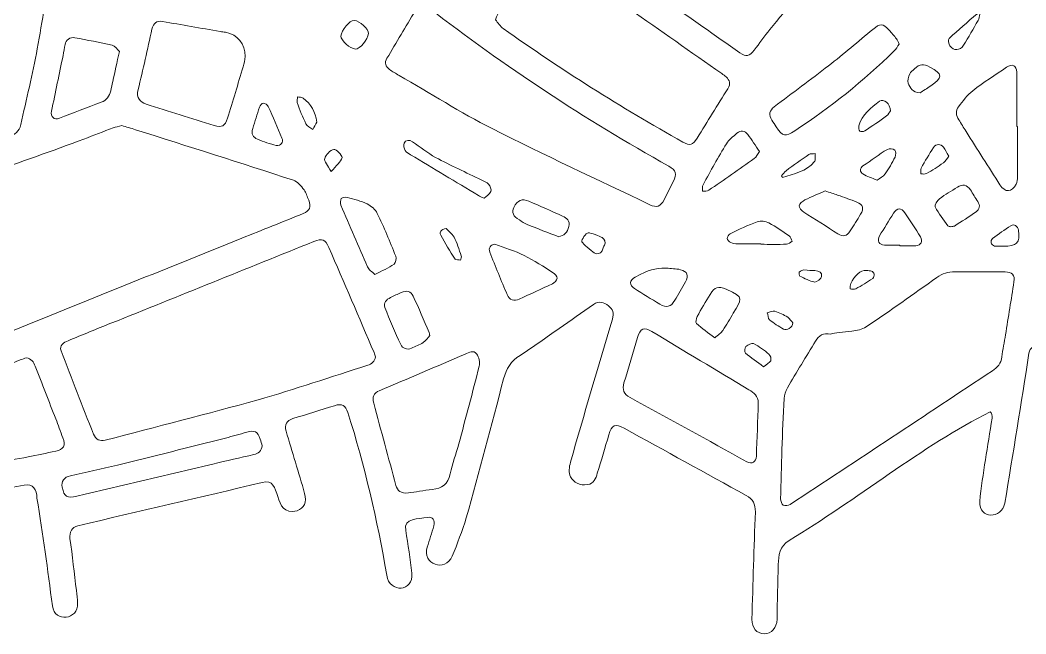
# Model space of a CAD drawing. Header units: centimetres. Extents: x 0 to 243, y -122 to 0.
# Drawn here: x 64.6 to 139, y -121.7 to -76.3 of the extents above; entities that cross this region are included whole.
import ezdxf

# ---------------------------------------------------------------- set-up
doc = ezdxf.new("R2010")
doc.units = ezdxf.units.CM
doc.header["$MEASUREMENT"] = 0
doc.layers.add('Layer 1', color=7, linetype='Continuous', lineweight=0)

msp = doc.modelspace()

# ---------------------------------------------------------------- linework, layer by layer
at = {"layer": 'Layer 1'}
for points, knots in [([(0.378, -96.468), (0.602, -95.967), (0.977, -95.773), (1.525, -95.771), (3.498, -95.764), (5.472, -95.733), (7.445, -95.685), (12.801, -95.565), (18.147, -95.083), (23.458, -94.399), (23.824, -94.341), (24.026, -93.982), (23.961, -93.605), (23.576, -91.363), (23.231, -89.114), (22.88, -86.867), (22.821, -86.511), (22.485, -86.225), (22.037, -86.413), (19.2, -87.609), (16.336, -88.74), (13.5, -89.938), (11.764, -90.749), (10.228, -91.974), (8.629, -93.026), (8.192, -93.321), (7.711, -93.411), (7.245, -93.147), (6.646, -92.807), (6.682, -91.927), (7.317, -91.476), (12.34, -88.019), (17.313, -84.496), (22.032, -80.622), (25.752, -77.585), (25.192, -78.751), (22.471, -75.271), (21.627, -74.258), (20.778, -73.249), (19.947, -72.225), (19.546, -71.731), (19.298, -71.677), (18.766, -72.002), (16.487, -73.394), (14.206, -74.785), (11.918, -76.163), (11.285, -76.544), (10.752, -76.492), (10.376, -76.074), (9.959, -75.611), (10.032, -74.97), (10.615, -74.569), (23.294, -67.438), (34.658, -57.928), (43.488, -46.323), (43.822, -45.891), (43.795, -45.604), (43.373, -45.263), (34.623, -38.231), (25.874, -31.197), (17.122, -24.167), (15.271, -22.679), (13.423, -21.187), (11.572, -19.699), (11.048, -19.278), (10.864, -18.844), (11.02, -18.358), (11.603, -16.836), (13.009, -18.366), (13.782, -18.894), (16.589, -21.134), (19.382, -23.394), (22.184, -25.641), (22.486, -25.893), (22.819, -25.917), (23.174, -25.82), (27.454, -24.661), (31.723, -23.461), (36.01, -22.327), (36.588, -22.174), (36.754, -21.889), (36.607, -21.303), (36.238, -19.827), (35.869, -18.352), (35.497, -16.877), (35.372, -16.379), (35.054, -16.204), (34.556, -16.341), (31.811, -17.093), (29.065, -17.847), (26.317, -18.59), (25.85, -18.717), (25.365, -18.863), (24.946, -18.436), (24.373, -17.851), (24.474, -16.994), (25.226, -16.696), (33.035, -14.381), (40.949, -12.385), (48.801, -10.208), (49.347, -10.062), (49.53, -9.757), (49.381, -9.213), (49.106, -8.209), (48.832, -7.204), (48.545, -6.203), (48.397, -5.689), (48.124, -5.528), (47.651, -5.661), (44.067, -6.67), (40.485, -7.684), (36.901, -8.693), (34.741, -9.302), (32.581, -9.911), (30.418, -10.506), (29.695, -10.833), (28.68, -9.931), (29.174, -9.208), (29.386, -8.923), (29.706, -8.637), (30.033, -8.538), (38.926, -6.057), (47.788, -3.412), (56.724, -1.105), (58.807, -0.869), (57.707, -4.335), (59.342, -3.943), (61.728, -3.296), (64.114, -2.648), (66.502, -2.007), (66.97, -1.882), (67.452, -1.716), (67.876, -2.135), (69.364, -3.939), (66.355, -4.245), (65.206, -4.613), (63.492, -5.084), (61.775, -5.541), (60.06, -6.009), (59.463, -6.172), (59.33, -6.445), (59.513, -7.068), (59.652, -7.541), (59.774, -8.02), (59.92, -8.49), (60.069, -8.968), (60.378, -9.125), (60.849, -8.994), (62.213, -8.613), (63.576, -8.228), (64.944, -7.859), (66.187, -7.448), (66.901, -9.386), (65.627, -9.85), (64.779, -10.154), (63.904, -10.382), (63.038, -10.633), (62.504, -10.788), (61.965, -10.92), (61.43, -11.071), (60.965, -11.203), (60.792, -11.516), (60.927, -11.98), (61.166, -12.805), (61.409, -13.628), (61.655, -14.45), (61.825, -15.019), (62.105, -15.173), (62.65, -15.024), (73.118, -12.161), (83.585, -9.297), (94.051, -6.426), (94.848, -6.208), (94.948, -6.049), (94.746, -5.252), (94.451, -4.086), (94.138, -2.925), (93.846, -1.758), (93.684, -1.112), (93.917, -0.509), (94.37, -0.332), (94.946, -0.107), (95.561, -0.506), (95.761, -1.238), (95.969, -1.874), (95.965, -2.825), (96.779, -2.988), (111.833, -6.729), (116.966, -12.902), (126.983, -23.619), (127.609, -24.204), (128.17, -25.179), (129.095, -25.256), (131.534, -25.245), (133.972, -25.183), (136.411, -25.137), (137.27, -25.12), (138.131, -25.127), (138.988, -25.073), (139.305, -25.054), (139.654, -24.954), (139.915, -24.778), (140.273, -24.536), (140.57, -24.194), (140.876, -23.879), (141.145, -23.602), (141.138, -23.295), (140.892, -23), (139.487, -21.311), (138.077, -19.626), (136.677, -17.933), (135.997, -16.857), (133.127, -14.679), (135.327, -13.838), (136.697, -13.481), (137.373, -16.486), (138.452, -15.458), (143.292, -11.725), (148.112, -7.965), (152.965, -4.248), (153.509, -3.836), (154.048, -3.808), (154.43, -4.129), (155.082, -4.678), (154.914, -5.467), (154.349, -5.913), (152.659, -7.25), (150.943, -8.553), (149.236, -9.866), (148.85, -10.163), (148.78, -10.492), (149.088, -10.884), (150.307, -12.412), (151.515, -13.951), (152.765, -15.454), (153.144, -15.884), (153.329, -15.897), (153.763, -15.55), (157.474, -12.586), (161.156, -9.583), (164.867, -6.618), (165.282, -6.287), (165.737, -5.991), (166.329, -6.066), (166.642, -6.106), (166.824, -6.213), (166.855, -6.551), (166.917, -7.216), (166.758, -7.715), (166.182, -8.165), (163.777, -10.041), (161.418, -11.978), (159.04, -13.89), (158.203, -14.563), (157.362, -15.23), (156.518, -15.895), (156.019, -16.288), (155.984, -16.548), (156.376, -17.063), (159.505, -21.155), (162.587, -25.285), (165.74, -29.357), (166.057, -29.78), (166.332, -29.84), (166.736, -29.539), (175.517, -22.957), (184.308, -16.389), (193.098, -9.819), (197.153, -6.836), (201.127, -3.731), (205.228, -0.817), (205.813, -0.473), (206.381, -0.635), (206.687, -1.165), (206.944, -1.612), (206.782, -2.297), (206.323, -2.642), (204.128, -4.287), (201.93, -5.93), (199.733, -7.572), (197.581, -9.181), (195.427, -10.787), (193.276, -12.398), (192.758, -12.787), (192.709, -13.08), (193.045, -13.629), (196.448, -19.195), (199.852, -24.76), (203.253, -30.327), (203.541, -30.797), (203.905, -31.044), (204.488, -31.032), (207.883, -30.939), (211.276, -31.107), (214.665, -31.287), (215.116, -31.311), (215.582, -31.396), (215.812, -31.872), (216.117, -32.505), (215.646, -33.221), (214.913, -33.228), (214.407, -33.232), (213.901, -33.178), (213.394, -33.164), (206.798, -32.926), (200.188, -32.746), (193.604, -33.351), (192.983, -33.397), (192.769, -33.638), (192.601, -34.539), (192.141, -37.008), (191.693, -39.48), (191.242, -41.951), (191.165, -42.369), (191.409, -42.722), (191.814, -42.801), (194.72, -43.372), (197.625, -43.945), (200.53, -44.514), (201.34, -44.66), (202.472, -44.668), (202.571, -45.655), (202.73, -46.95), (200.857, -46.629), (201.672, -47.574), (204.959, -51.12), (208.301, -54.613), (211.608, -58.14), (212.31, -58.885), (213.006, -59.636), (213.694, -60.395), (214.123, -60.869), (214.697, -60.991), (215.273, -61.113), (217.608, -61.609), (219.945, -62.094), (222.28, -62.59), (223.023, -62.749), (223.444, -63.404), (223.213, -64.005), (223.047, -64.437), (222.499, -64.667), (221.885, -64.552), (221.432, -64.467), (220.981, -64.374), (220.532, -64.275), (219.554, -63.978), (219.336, -65.606), (220.175, -65.761), (226.345, -66.89), (232.53, -67.952), (238.709, -69.034), (240.774, -69.555), (243.438, -69.214), (243.191, -70.913), (243.07, -71.48), (242.49, -71.874), (241.881, -71.768), (236.435, -70.768), (230.97, -69.882), (225.526, -68.875), (223.254, -68.466), (220.967, -68.135), (218.703, -67.68), (218.292, -67.597), (218.014, -67.887), (218.144, -68.285), (218.509, -69.395), (218.877, -70.504), (219.253, -71.61), (219.416, -72.091), (219.797, -72.27), (220.267, -72.301), (222.996, -72.482), (225.726, -72.642), (228.449, -72.904), (228.972, -72.95), (229.505, -73.54), (229.488, -74.051), (229.469, -74.62), (229.063, -74.999), (228.414, -74.961), (225.615, -74.776), (222.812, -74.575), (220.016, -74.361), (219.51, -74.294), (219.177, -74.552), (218.918, -74.933), (217.568, -76.919), (216.223, -78.908), (214.889, -80.905), (214.598, -81.303), (214.89, -81.614), (215.278, -81.665), (216.735, -81.77), (218.193, -81.839), (219.65, -81.937), (221.176, -82.04), (222.701, -82.161), (224.226, -82.28), (224.766, -82.322), (225.107, -82.743), (225.089, -83.321), (224.983, -84.756), (223.4, -84.261), (222.427, -84.245), (219.41, -83.97), (216.379, -83.835), (213.36, -83.59), (213.039, -83.573), (212.664, -83.709), (212.389, -83.892), (208.883, -86.221), (205.392, -88.573), (201.891, -90.912), (201.424, -91.223), (201.236, -91.638), (201.215, -92.197), (201.045, -96.676), (200.756, -101.15), (200.469, -105.624), (200.359, -106.35), (200.4, -107.117), (201.071, -107.554), (203.634, -109.476), (206.525, -111.014), (208.886, -113.179), (209.301, -113.651), (209.105, -114.212), (208.523, -114.453), (208.032, -114.656), (207.607, -114.599), (207.15, -114.264), (202.309, -110.718), (197.287, -107.458), (192.073, -104.506), (190.739, -103.751), (189.387, -103.027), (188.042, -102.29), (187.561, -102.027), (187.276, -102.106), (187.003, -102.597), (185.83, -104.708), (184.662, -106.821), (183.493, -108.935), (182.824, -110.146), (182.157, -111.358), (181.492, -112.571), (181.178, -113.144), (181.239, -113.373), (181.791, -113.716), (184.081, -115.175), (186.462, -116.501), (188.652, -118.111), (189.124, -118.463), (189.256, -119.073), (189, -119.502), (188.755, -119.912), (188.233, -120.061), (187.692, -119.839), (176.071, -112.123), (163.376, -106.048), (149.852, -102.575), (146.571, -101.799), (143.301, -100.944), (139.984, -100.343), (139.599, -100.279), (139.251, -100.533), (139.188, -100.928), (138.612, -104.626), (138.017, -108.322), (137.402, -112.014), (137.172, -113.189), (135.48, -113.216), (135.548, -111.878), (135.771, -109.818), (136.151, -107.778), (136.463, -105.731), (136.486, -105.576), (136.421, -105.315), (136.315, -105.258), (131.324, -107.768), (126.382, -111.801), (121.458, -114.758), (120.758, -115.215), (120.674, -115.842), (120.653, -116.545), (120.614, -117.89), (120.59, -119.235), (120.563, -120.58), (120.55, -121.219), (120.157, -121.66), (119.604, -121.648), (119.058, -121.635), (118.688, -121.228), (118.705, -120.578), (118.778, -117.933), (118.862, -115.288), (118.958, -112.644), (118.978, -112.08), (118.778, -111.701), (118.287, -111.432), (115.277, -109.786), (112.273, -108.129), (109.27, -106.472), (108.597, -106.101), (108.343, -106.209), (108.121, -106.967), (107.844, -107.912), (107.57, -108.859), (107.272, -109.797), (107.154, -110.168), (107.044, -110.555), (106.545, -110.634), (105.977, -110.724), (105.527, -110.484), (105.286, -110.048), (105.135, -109.775), (105.2, -109.32), (105.289, -108.98), (106.288, -105.445), (107.349, -101.925), (108.393, -98.403), (108.522, -97.974), (108.423, -97.681), (108.101, -97.429), (107.752, -97.155), (107.388, -97.044), (106.985, -97.328), (106.143, -97.921), (105.299, -98.511), (104.454, -99.099), (103.494, -99.767), (102.549, -100.46), (101.564, -101.087), (100.902, -101.507), (100.54, -102.056), (100.345, -102.825), (99.449, -106.255), (98.541, -109.687), (97.587, -113.1), (97.281, -114.052), (96.935, -114.995), (96.544, -115.913), (96.027, -117.17), (94.296, -116.491), (94.706, -115.255), (94.853, -114.724), (95.027, -114.2), (95.189, -113.673), (95.314, -113.266), (95.107, -112.998), (94.699, -113.053), (94.081, -113.206), (92.922, -113.063), (93.108, -114.017), (93.273, -115.066), (93.451, -116.115), (93.557, -117.171), (93.704, -118.562), (91.903, -118.69), (91.702, -117.32), (91.008, -113.255), (90.083, -109.247), (88.831, -105.319), (88.653, -104.76), (88.409, -104.631), (87.851, -104.803), (86.824, -105.119), (85.797, -105.438), (84.77, -105.755), (84.3, -105.9), (84.127, -106.219), (84.267, -106.689), (84.724, -108.221), (85.192, -109.751), (85.635, -111.287), (85.816, -111.915), (85.588, -112.383), (85.073, -112.564), (83.121, -113.05), (84.072, -109.983), (82.493, -110.487), (77.949, -111.546), (73.405, -112.609), (68.862, -113.673), (68.426, -113.775), (68.225, -114.153), (68.286, -114.609), (68.458, -115.892), (68.609, -117.178), (68.764, -118.463), (68.801, -118.775), (68.842, -119.088), (68.845, -119.401), (68.921, -120.619), (67.144, -120.862), (66.982, -119.589), (66.651, -116.932), (66.264, -114.283), (65.844, -111.638), (65.826, -111.001), (65.557, -110.526), (64.895, -110.667), (56.168, -112.405), (47.314, -113.466), (38.435, -114.011), (33.272, -114.186), (28.098, -114.42), (22.934, -114.268), (22.565, -114.251), (22.221, -114.141), (22.085, -113.749), (21.933, -113.31), (22.083, -112.893), (22.527, -112.678), (22.846, -112.523), (23.223, -112.42), (23.576, -112.416), (26.184, -112.387), (28.792, -112.418), (31.399, -112.353), (35.193, -111.093), (38.898, -109.327), (42.658, -107.904), (43.253, -107.665), (43.419, -107.397), (43.285, -106.775), (42.649, -103.842), (42.003, -100.91), (41.365, -97.977), (41.098, -96.752), (40.84, -95.525), (40.581, -94.297), (40.484, -93.837), (40.212, -93.629), (39.752, -93.717), (34.86, -94.722), (29.928, -95.504), (24.983, -96.19), (19.283, -96.903), (13.558, -97.431), (7.818, -97.668), (5.719, -97.739), (3.62, -97.779), (1.521, -97.85), (0.972, -97.869), (0.603, -97.653), (0.378, -97.156), (0.378, -96.927), (0.378, -96.698), (0.378, -96.468)], [0, 0, 0, 0, 1, 1, 1, 2, 2, 2, 3, 3, 3, 4, 4, 4, 5, 5, 5, 6, 6, 6, 7, 7, 7, 8, 8, 8, 9, 9, 9, 10, 10, 10, 11, 11, 11, 12, 12, 12, 13, 13, 13, 14, 14, 14, 15, 15, 15, 16, 16, 16, 17, 17, 17, 18, 18, 18, 19, 19, 19, 20, 20, 20, 21, 21, 21, 22, 22, 22, 23, 23, 23, 24, 24, 24, 25, 25, 25, 26, 26, 26, 27, 27, 27, 28, 28, 28, 29, 29, 29, 30, 30, 30, 31, 31, 31, 32, 32, 32, 33, 33, 33, 34, 34, 34, 35, 35, 35, 36, 36, 36, 37, 37, 37, 38, 38, 38, 39, 39, 39, 40, 40, 40, 41, 41, 41, 42, 42, 42, 43, 43, 43, 44, 44, 44, 45, 45, 45, 46, 46, 46, 47, 47, 47, 48, 48, 48, 49, 49, 49, 50, 50, 50, 51, 51, 51, 52, 52, 52, 53, 53, 53, 54, 54, 54, 55, 55, 55, 56, 56, 56, 57, 57, 57, 58, 58, 58, 59, 59, 59, 60, 60, 60, 61, 61, 61, 62, 62, 62, 63, 63, 63, 64, 64, 64, 65, 65, 65, 66, 66, 66, 67, 67, 67, 68, 68, 68, 69, 69, 69, 70, 70, 70, 71, 71, 71, 72, 72, 72, 73, 73, 73, 74, 74, 74, 75, 75, 75, 76, 76, 76, 77, 77, 77, 78, 78, 78, 79, 79, 79, 80, 80, 80, 81, 81, 81, 82, 82, 82, 83, 83, 83, 84, 84, 84, 85, 85, 85, 86, 86, 86, 87, 87, 87, 88, 88, 88, 89, 89, 89, 90, 90, 90, 91, 91, 91, 92, 92, 92, 93, 93, 93, 94, 94, 94, 95, 95, 95, 96, 96, 96, 97, 97, 97, 98, 98, 98, 99, 99, 99, 100, 100, 100, 101, 101, 101, 102, 102, 102, 103, 103, 103, 104, 104, 104, 105, 105, 105, 106, 106, 106, 107, 107, 107, 108, 108, 108, 109, 109, 109, 110, 110, 110, 111, 111, 111, 112, 112, 112, 113, 113, 113, 114, 114, 114, 115, 115, 115, 116, 116, 116, 117, 117, 117, 118, 118, 118, 119, 119, 119, 120, 120, 120, 121, 121, 121, 122, 122, 122, 123, 123, 123, 124, 124, 124, 125, 125, 125, 126, 126, 126, 127, 127, 127, 128, 128, 128, 129, 129, 129, 130, 130, 130, 131, 131, 131, 132, 132, 132, 133, 133, 133, 134, 134, 134, 135, 135, 135, 136, 136, 136, 137, 137, 137, 138, 138, 138, 139, 139, 139, 140, 140, 140, 141, 141, 141, 142, 142, 142, 143, 143, 143, 144, 144, 144, 145, 145, 145, 146, 146, 146, 147, 147, 147, 148, 148, 148, 149, 149, 149, 150, 150, 150, 151, 151, 151, 152, 152, 152, 153, 153, 153, 154, 154, 154, 155, 155, 155, 156, 156, 156, 157, 157, 157, 158, 158, 158, 159, 159, 159, 160, 160, 160, 161, 161, 161, 162, 162, 162, 163, 163, 163, 164, 164, 164, 165, 165, 165, 166, 166, 166, 167, 167, 167, 168, 168, 168, 169, 169, 169, 170, 170, 170, 171, 171, 171, 172, 172, 172, 173, 173, 173, 174, 174, 174, 175, 175, 175, 176, 176, 176, 177, 177, 177, 178, 178, 178, 179, 179, 179, 180, 180, 180, 181, 181, 181, 182, 182, 182, 183, 183, 183, 184, 184, 184, 185, 185, 185, 186, 186, 186, 187, 187, 187, 188, 188, 188, 189, 189, 189, 190, 190, 190, 191, 191, 191, 192, 192, 192, 193, 193, 193, 194, 194, 194, 195, 195, 195, 196, 196, 196, 197, 197, 197, 198, 198, 198, 199, 199, 199, 200, 200, 200, 201, 201, 201, 202, 202, 202, 203, 203, 203, 204, 204, 204, 205, 205, 205, 206, 206, 206, 207, 207, 207, 208, 208, 208, 209, 209, 209, 210, 210, 210, 211, 211, 211, 212, 212, 212, 213, 213, 213, 214, 214, 214, 215, 215, 215, 216, 216, 216, 217, 217, 217, 217]), ([(67.896, -65.699), (67.766, -65.511), (67.663, -65.289), (67.499, -65.135), (66.3, -64.011), (65.121, -62.864), (63.874, -61.797), (62.35, -60.492), (60.768, -59.254), (59.206, -57.994), (58.914, -57.758), (58.612, -57.769), (58.344, -58.055), (58.237, -58.169), (58.134, -58.287), (58.031, -58.405), (56.538, -60.117), (55.108, -61.894), (53.535, -63.527), (51.426, -65.716), (49.254, -67.847), (47.019, -69.902), (45.218, -71.557), (43.296, -73.08), (41.401, -74.627), (40.45, -75.404), (39.437, -76.102), (38.456, -76.84), (37.939, -77.229), (37.906, -77.48), (38.279, -78.012), (39.73, -80.083), (41.177, -82.157), (42.631, -84.225), (43.866, -85.981), (45.11, -87.732), (46.351, -89.484), (46.579, -89.806), (46.863, -90.018), (47.279, -89.903), (49.834, -89.198), (52.402, -88.536), (54.938, -87.768), (57.887, -86.875), (60.809, -85.888), (63.743, -84.943), (64.197, -84.797), (64.54, -84.543), (64.65, -84.041), (65.061, -82.172), (65.525, -80.314), (65.871, -78.433), (66.249, -76.381), (66.55, -74.311), (66.825, -72.241), (67.039, -70.632), (67.148, -69.009), (67.336, -67.396), (67.385, -66.981), (67.547, -66.578), (67.671, -66.174), (67.715, -66.03), (67.8, -65.898), (67.896, -65.699)], [0, 0, 0, 0, 1, 1, 1, 2, 2, 2, 3, 3, 3, 4, 4, 4, 5, 5, 5, 6, 6, 6, 7, 7, 7, 8, 8, 8, 9, 9, 9, 10, 10, 10, 11, 11, 11, 12, 12, 12, 13, 13, 13, 14, 14, 14, 15, 15, 15, 16, 16, 16, 17, 17, 17, 18, 18, 18, 19, 19, 19, 20, 20, 20, 21, 21, 21, 21]), ([(124.344, -71.672), (124.254, -71.49), (124.203, -71.343), (124.117, -71.221), (123.657, -70.575), (123.2, -69.926), (122.717, -69.298), (122.481, -68.991), (122.178, -68.784), (121.753, -68.765), (121.18, -68.739), (120.608, -68.661), (120.038, -68.586), (118.608, -68.397), (117.176, -68.215), (115.749, -67.998), (114.103, -67.748), (112.455, -67.502), (110.822, -67.185), (108.71, -66.776), (106.612, -66.298), (104.507, -65.852), (103.982, -65.74), (103.745, -65.874), (103.551, -66.395), (103.402, -66.792), (103.262, -67.194), (103.128, -67.597), (102.946, -68.144), (103.014, -68.347), (103.486, -68.68), (104.603, -69.469), (105.721, -70.254), (106.84, -71.039), (110.496, -73.603), (114.153, -76.167), (117.81, -78.73), (118.274, -79.054), (118.516, -79.011), (118.872, -78.546), (119.26, -78.039), (119.625, -77.513), (120.029, -77.021), (121.361, -75.397), (122.708, -73.785), (124.044, -72.164), (124.164, -72.019), (124.243, -71.841), (124.344, -71.672)], [0, 0, 0, 0, 1, 1, 1, 2, 2, 2, 3, 3, 3, 4, 4, 4, 5, 5, 5, 6, 6, 6, 7, 7, 7, 8, 8, 8, 9, 9, 9, 10, 10, 10, 11, 11, 11, 12, 12, 12, 13, 13, 13, 14, 14, 14, 15, 15, 15, 16, 16, 16, 16]), ([(99.745, -76.299), (99.929, -76.509), (100.089, -76.781), (100.323, -76.946), (104.608, -79.969), (109.019, -82.786), (113.597, -85.329), (114.117, -85.619), (114.342, -85.554), (114.663, -85.035), (115.415, -83.817), (116.155, -82.592), (116.926, -81.387), (117.155, -81.029), (117.046, -80.776), (116.812, -80.521), (116.719, -80.419), (116.589, -80.349), (116.474, -80.269), (111.938, -77.093), (107.401, -73.918), (102.865, -70.743), (102.322, -70.363), (102.089, -70.443), (101.834, -71.08), (101.34, -72.313), (100.843, -73.545), (100.348, -74.778), (100.159, -75.249), (99.973, -75.722), (99.745, -76.299)], [0, 0, 0, 0, 1, 1, 1, 2, 2, 2, 3, 3, 3, 4, 4, 4, 5, 5, 5, 6, 6, 6, 7, 7, 7, 8, 8, 8, 9, 9, 9, 10, 10, 10, 10]), ([(94.332, -75.146), (94.154, -75.312), (93.932, -75.446), (93.811, -75.645), (93.101, -76.802), (92.416, -77.976), (91.719, -79.142), (91.515, -79.482), (91.637, -79.751), (91.907, -79.96), (92.127, -80.132), (92.379, -80.264), (92.623, -80.404), (94.911, -81.724), (97.15, -83.145), (99.5, -84.338), (103.348, -86.289), (107.268, -88.091), (111.157, -89.957), (111.669, -90.203), (111.945, -90.112), (112.213, -89.591), (112.446, -89.138), (112.675, -88.683), (112.905, -88.228), (113.174, -87.697), (113.082, -87.402), (112.559, -87.111), (106.345, -83.65), (100.424, -79.73), (94.772, -75.387), (94.665, -75.305), (94.534, -75.255), (94.332, -75.146)], [0, 0, 0, 0, 1, 1, 1, 2, 2, 2, 3, 3, 3, 4, 4, 4, 5, 5, 5, 6, 6, 6, 7, 7, 7, 8, 8, 8, 9, 9, 9, 10, 10, 10, 11, 11, 11, 11]), ([(135.58, -75.832), (135.428, -75.852), (135.376, -75.843), (135.35, -75.865), (134.657, -76.461), (133.955, -77.048), (133.289, -77.674), (133.203, -77.755), (133.242, -78.098), (133.34, -78.229), (133.63, -78.618), (134.085, -78.589), (134.352, -78.171), (134.731, -77.579), (135.08, -76.966), (135.427, -76.353), (135.503, -76.219), (135.519, -76.049), (135.58, -75.832)], [0, 0, 0, 0, 1, 1, 1, 2, 2, 2, 3, 3, 3, 4, 4, 4, 5, 5, 5, 6, 6, 6, 6]), ([(81.248, -79.016), (81.214, -78.072), (80.674, -77.391), (79.796, -77.217), (79.659, -77.19), (79.517, -77.185), (79.38, -77.161), (77.961, -76.916), (76.544, -76.662), (75.125, -76.424), (74.699, -76.353), (74.449, -76.545), (74.348, -76.987), (74.007, -78.476), (73.699, -79.974), (73.321, -81.454), (73.159, -82.088), (73.475, -82.381), (73.912, -82.519), (75.587, -83.046), (77.262, -83.575), (78.937, -84.102), (79.503, -84.28), (79.76, -84.147), (79.934, -83.575), (80.322, -82.305), (80.711, -81.035), (81.09, -79.762), (81.163, -79.519), (81.197, -79.265), (81.248, -79.016)], [0, 0, 0, 0, 1, 1, 1, 2, 2, 2, 3, 3, 3, 4, 4, 4, 5, 5, 5, 6, 6, 6, 7, 7, 7, 8, 8, 8, 9, 9, 9, 10, 10, 10, 10]), ([(90.346, -77.319), (90.366, -76.972), (89.722, -76.375), (89.295, -76.345), (88.97, -76.323), (88.341, -77.073), (88.321, -77.506), (88.306, -77.829), (89, -78.443), (89.398, -78.46), (89.71, -78.473), (90.322, -77.737), (90.346, -77.319)], [0, 0, 0, 0, 1, 1, 1, 2, 2, 2, 3, 3, 3, 4, 4, 4, 4]), ([(129.597, -78.089), (129.513, -77.92), (129.473, -77.798), (129.399, -77.704), (129.224, -77.481), (129.037, -77.267), (128.845, -77.058), (128.372, -76.543), (128.184, -76.554), (127.65, -77.003), (126.568, -77.91), (125.486, -78.818), (124.374, -79.687), (123.051, -80.719), (121.695, -81.709), (120.356, -82.72), (119.994, -82.993), (119.935, -83.333), (120.177, -83.714), (120.283, -83.882), (120.399, -84.042), (120.51, -84.207), (121.004, -84.946), (121.156, -84.963), (121.887, -84.488), (124.52, -82.777), (126.955, -80.814), (129.205, -78.611), (129.358, -78.462), (129.466, -78.267), (129.597, -78.089)], [0, 0, 0, 0, 1, 1, 1, 2, 2, 2, 3, 3, 3, 4, 4, 4, 5, 5, 5, 6, 6, 6, 7, 7, 7, 8, 8, 8, 9, 9, 9, 10, 10, 10, 10]), ([(71.936, -78.645), (71.784, -78.505), (71.616, -78.224), (71.395, -78.17), (70.488, -77.95), (69.566, -77.796), (68.648, -77.626), (68.294, -77.561), (67.991, -77.777), (67.92, -78.13), (67.868, -78.394), (67.829, -78.661), (67.774, -78.925), (67.491, -80.3), (67.204, -81.673), (66.92, -83.048), (66.835, -83.46), (67.113, -83.719), (67.501, -83.573), (68.533, -83.184), (69.559, -82.779), (70.592, -82.391), (70.988, -82.242), (71.191, -81.939), (71.295, -81.55), (71.357, -81.317), (71.403, -81.08), (71.455, -80.845), (71.607, -80.154), (71.757, -79.463), (71.936, -78.645)], [0, 0, 0, 0, 1, 1, 1, 2, 2, 2, 3, 3, 3, 4, 4, 4, 5, 5, 5, 6, 6, 6, 7, 7, 7, 8, 8, 8, 9, 9, 9, 10, 10, 10, 10]), ([(131.138, -81.689), (131.346, -81.555), (131.641, -81.375), (131.926, -81.18), (132.839, -80.558), (132.825, -80.324), (131.851, -79.79), (131.363, -79.523), (131.145, -79.548), (130.721, -79.928), (130.595, -80.042), (130.427, -80.145), (130.369, -80.291), (130.282, -80.509), (130.175, -80.804), (130.253, -80.989), (130.389, -81.311), (130.578, -81.671), (131.138, -81.689)], [0, 0, 0, 0, 1, 1, 1, 2, 2, 2, 3, 3, 3, 4, 4, 4, 5, 5, 5, 6, 6, 6, 6]), ([(138.343, -84.169), (138.327, -84.169), (138.311, -84.168), (138.295, -84.168), (138.295, -82.837), (138.31, -81.505), (138.288, -80.174), (138.28, -79.661), (137.95, -79.513), (137.535, -79.797), (136.698, -80.37), (135.841, -80.917), (135.041, -81.539), (134.628, -81.86), (134.294, -82.299), (133.973, -82.723), (133.751, -83.015), (133.792, -83.361), (133.999, -83.678), (134.185, -83.963), (134.355, -84.257), (134.537, -84.544), (135.372, -85.861), (136.204, -87.18), (137.046, -88.492), (137.423, -89.08), (137.924, -89.057), (138.231, -88.437), (138.308, -88.281), (138.337, -88.085), (138.338, -87.907), (138.347, -86.661), (138.343, -85.415), (138.343, -84.169)], [0, 0, 0, 0, 1, 1, 1, 2, 2, 2, 3, 3, 3, 4, 4, 4, 5, 5, 5, 6, 6, 6, 7, 7, 7, 8, 8, 8, 9, 9, 9, 10, 10, 10, 11, 11, 11, 11]), ([(83.536, -85.594), (83.89, -85.631), (84.09, -85.353), (83.956, -85.032), (83.629, -84.252), (83.298, -83.473), (82.943, -82.706), (82.887, -82.586), (82.702, -82.469), (82.571, -82.463), (82.48, -82.458), (82.335, -82.63), (82.293, -82.751), (82.112, -83.271), (81.973, -83.805), (81.795, -84.325), (81.66, -84.72), (81.836, -84.984), (82.149, -85.119), (82.608, -85.318), (83.096, -85.447), (83.536, -85.594)], [0, 0, 0, 0, 1, 1, 1, 2, 2, 2, 3, 3, 3, 4, 4, 4, 5, 5, 5, 6, 6, 6, 7, 7, 7, 7]), ([(86.538, -83.858), (86.422, -83.078), (86.13, -82.521), (85.521, -82.09), (85.412, -82.013), (85.248, -82.015), (85.109, -81.981), (85.101, -82.127), (85.046, -82.291), (85.092, -82.417), (85.285, -82.947), (85.482, -83.479), (85.733, -83.982), (85.822, -84.159), (86.067, -84.256), (86.241, -84.389), (86.34, -84.212), (86.439, -84.035), (86.538, -83.858)], [0, 0, 0, 0, 1, 1, 1, 2, 2, 2, 3, 3, 3, 4, 4, 4, 5, 5, 5, 6, 6, 6, 6]), ([(128.942, -83.032), (128.951, -82.5), (128.433, -82.084), (128.138, -82.311), (127.503, -82.799), (126.84, -83.291), (126.617, -84.138), (126.586, -84.256), (126.604, -84.45), (126.68, -84.518), (126.748, -84.58), (126.954, -84.564), (127.05, -84.502), (127.593, -84.151), (128.129, -83.787), (128.651, -83.403), (128.797, -83.295), (128.885, -83.107), (128.942, -83.032)], [0, 0, 0, 0, 1, 1, 1, 2, 2, 2, 3, 3, 3, 4, 4, 4, 5, 5, 5, 6, 6, 6, 6]), ([(72.118, -84.117), (71.874, -84.178), (71.666, -84.209), (71.474, -84.281), (70.754, -84.55), (70.042, -84.842), (69.322, -85.109), (64.634, -86.848), (59.913, -88.481), (55.108, -89.856), (54.422, -90.052), (54.322, -90.314), (54.605, -90.99), (55.443, -92.993), (56.271, -95.001), (57.107, -97.005), (57.6, -98.189), (58.1, -99.371), (58.601, -100.552), (58.859, -101.164), (59.104, -101.267), (59.69, -101.028), (60.954, -100.515), (62.217, -99.999), (63.481, -99.489), (69.319, -97.135), (75.158, -94.782), (80.997, -92.43), (82.508, -91.821), (84.022, -91.22), (85.534, -90.613), (86, -90.426), (86.131, -90.098), (85.935, -89.633), (85.825, -89.372), (85.759, -89.075), (85.592, -88.862), (85.373, -88.583), (85.112, -88.25), (84.803, -88.149), (80.921, -86.882), (77.027, -85.651), (73.136, -84.414), (72.792, -84.305), (72.444, -84.212), (72.118, -84.117)], [0, 0, 0, 0, 1, 1, 1, 2, 2, 2, 3, 3, 3, 4, 4, 4, 5, 5, 5, 6, 6, 6, 7, 7, 7, 8, 8, 8, 9, 9, 9, 10, 10, 10, 11, 11, 11, 12, 12, 12, 13, 13, 13, 14, 14, 14, 15, 15, 15, 15]), ([(119.264, -86.019), (118.963, -85.583), (118.698, -85.166), (118.4, -84.775), (118.179, -84.484), (117.878, -84.44), (117.594, -84.681), (117.316, -84.916), (117.003, -85.147), (116.818, -85.451), (116.214, -86.442), (115.655, -87.462), (115.096, -88.481), (115.027, -88.608), (115.064, -88.796), (115.051, -88.956), (115.207, -88.936), (115.395, -88.968), (115.512, -88.889), (116.643, -88.124), (117.767, -87.347), (118.879, -86.554), (119.036, -86.442), (119.121, -86.224), (119.264, -86.019)], [0, 0, 0, 0, 1, 1, 1, 2, 2, 2, 3, 3, 3, 4, 4, 4, 5, 5, 5, 6, 6, 6, 7, 7, 7, 8, 8, 8, 8]), ([(98.901, -89.485), (99.075, -89.321), (99.313, -89.184), (99.402, -88.98), (99.461, -88.847), (99.351, -88.575), (99.233, -88.439), (99.105, -88.291), (98.884, -88.222), (98.697, -88.131), (97.571, -87.577), (96.428, -87.055), (95.321, -86.462), (94.719, -86.139), (94.178, -85.699), (93.611, -85.309), (93.368, -85.142), (93.113, -85.185), (92.989, -85.408), (92.916, -85.537), (92.992, -85.799), (93.078, -85.957), (93.152, -86.093), (93.328, -86.178), (93.472, -86.265), (95.143, -87.272), (96.818, -88.275), (98.492, -89.278), (98.598, -89.341), (98.712, -89.39), (98.901, -89.485)], [0, 0, 0, 0, 1, 1, 1, 2, 2, 2, 3, 3, 3, 4, 4, 4, 5, 5, 5, 6, 6, 6, 7, 7, 7, 8, 8, 8, 9, 9, 9, 10, 10, 10, 10]), ([(133.256, -86.364), (133.11, -86.118), (133.008, -85.904), (132.868, -85.718), (132.66, -85.439), (132.318, -85.44), (132.131, -85.73), (131.81, -86.226), (131.505, -86.734), (131.219, -87.252), (131.157, -87.365), (131.202, -87.54), (131.198, -87.686), (131.34, -87.678), (131.507, -87.718), (131.618, -87.655), (132.044, -87.413), (132.462, -87.154), (132.86, -86.867), (133.016, -86.755), (133.11, -86.555), (133.256, -86.364)], [0, 0, 0, 0, 1, 1, 1, 2, 2, 2, 3, 3, 3, 4, 4, 4, 5, 5, 5, 6, 6, 6, 7, 7, 7, 7]), ([(87.597, -87.515), (87.981, -87.049), (88.312, -86.795), (88.4, -86.474), (88.44, -86.326), (87.954, -85.832), (87.793, -85.87), (87.521, -85.935), (87.209, -86.263), (87.122, -86.547), (87.062, -86.742), (87.353, -87.048), (87.597, -87.515)], [0, 0, 0, 0, 1, 1, 1, 2, 2, 2, 3, 3, 3, 4, 4, 4, 4]), ([(120.891, -87.83), (120.919, -87.87), (120.947, -87.91), (120.974, -87.95), (121.817, -87.684), (122.702, -87.511), (123.336, -86.775), (123.354, -86.754), (123.371, -86.724), (123.371, -86.698), (123.377, -86.526), (123.377, -86.354), (123.379, -86.181), (123.225, -86.2), (123.038, -86.169), (122.921, -86.247), (122.348, -86.629), (121.789, -87.035), (121.235, -87.446), (121.101, -87.546), (121.005, -87.701), (120.891, -87.83)], [0, 0, 0, 0, 1, 1, 1, 2, 2, 2, 3, 3, 3, 4, 4, 4, 5, 5, 5, 6, 6, 6, 7, 7, 7, 7]), ([(127.974, -88.145), (128.161, -87.999), (128.41, -87.876), (128.556, -87.674), (128.836, -87.288), (129.077, -86.869), (129.289, -86.441), (129.36, -86.298), (129.364, -85.993), (129.277, -85.925), (129.148, -85.825), (128.86, -85.787), (128.726, -85.869), (128.107, -86.249), (127.514, -86.675), (126.918, -87.094), (126.657, -87.278), (126.667, -87.539), (126.907, -87.688), (127.21, -87.876), (127.566, -87.976), (127.974, -88.145)], [0, 0, 0, 0, 1, 1, 1, 2, 2, 2, 3, 3, 3, 4, 4, 4, 5, 5, 5, 6, 6, 6, 7, 7, 7, 7]), ([(133.421, -91.584), (133.511, -91.566), (133.606, -91.573), (133.672, -91.531), (134.216, -91.187), (134.772, -90.856), (135.289, -90.472), (135.517, -90.302), (135.618, -90.023), (135.4, -89.72), (135.202, -89.446), (135.054, -89.136), (134.859, -88.859), (134.587, -88.471), (134.294, -88.42), (133.893, -88.669), (133.452, -88.943), (132.993, -89.195), (132.584, -89.513), (132.411, -89.647), (132.199, -90.005), (132.261, -90.124), (132.516, -90.617), (132.864, -91.06), (133.19, -91.512), (133.229, -91.566), (133.344, -91.562), (133.421, -91.584)], [0, 0, 0, 0, 1, 1, 1, 2, 2, 2, 3, 3, 3, 4, 4, 4, 5, 5, 5, 6, 6, 6, 7, 7, 7, 8, 8, 8, 9, 9, 9, 9]), ([(124.121, -88.941), (123.631, -89.155), (123.114, -89.362), (122.616, -89.609), (122.445, -89.695), (122.225, -89.872), (122.208, -90.028), (122.192, -90.173), (122.384, -90.396), (122.539, -90.498), (123.371, -91.047), (124.219, -91.571), (125.065, -92.098), (125.47, -92.35), (125.709, -92.301), (125.98, -91.891), (126.245, -91.491), (126.486, -91.075), (126.737, -90.666), (127.001, -90.234), (126.927, -89.961), (126.458, -89.767), (125.994, -89.576), (125.518, -89.415), (125.045, -89.247), (124.757, -89.145), (124.464, -89.054), (124.121, -88.941)], [0, 0, 0, 0, 1, 1, 1, 2, 2, 2, 3, 3, 3, 4, 4, 4, 5, 5, 5, 6, 6, 6, 7, 7, 7, 8, 8, 8, 9, 9, 9, 9]), ([(90.827, -95.114), (91.357, -94.837), (91.831, -94.629), (92.253, -94.343), (92.374, -94.261), (92.433, -93.912), (92.368, -93.749), (91.942, -92.688), (91.501, -91.631), (91.004, -90.602), (90.863, -90.31), (90.557, -90.042), (90.263, -89.9), (89.803, -89.677), (89.292, -89.556), (88.795, -89.424), (88.654, -89.386), (88.412, -89.407), (88.348, -89.498), (88.266, -89.612), (88.264, -89.849), (88.323, -89.991), (88.96, -91.516), (89.606, -93.036), (90.279, -94.545), (90.375, -94.761), (90.622, -94.908), (90.827, -95.114)], [0, 0, 0, 0, 1, 1, 1, 2, 2, 2, 3, 3, 3, 4, 4, 4, 5, 5, 5, 6, 6, 6, 7, 7, 7, 8, 8, 8, 9, 9, 9, 9]), ([(104.42, -92.322), (104.788, -92.266), (105.069, -92.006), (105.178, -91.561), (105.277, -91.152), (105.004, -90.947), (104.71, -90.81), (103.888, -90.425), (103.053, -90.069), (102.223, -89.704), (101.708, -89.477), (101.365, -89.619), (101.107, -90.157), (100.93, -90.526), (101.053, -90.808), (101.513, -91.084), (101.705, -91.199), (101.889, -91.338), (102.095, -91.421), (102.866, -91.731), (103.645, -92.023), (104.42, -92.322)], [0, 0, 0, 0, 1, 1, 1, 2, 2, 2, 3, 3, 3, 4, 4, 4, 5, 5, 5, 6, 6, 6, 7, 7, 7, 7]), ([(129.648, -92.95), (129.648, -92.965), (129.648, -92.98), (129.648, -92.995), (130.041, -92.995), (130.435, -93.006), (130.827, -92.991), (131.188, -92.978), (131.364, -92.644), (131.173, -92.342), (130.796, -91.745), (130.416, -91.15), (130.022, -90.565), (129.744, -90.154), (129.445, -90.166), (129.173, -90.593), (128.822, -91.141), (128.484, -91.698), (128.145, -92.255), (127.934, -92.6), (128.108, -92.935), (128.509, -92.947), (128.889, -92.959), (129.268, -92.95), (129.648, -92.95)], [0, 0, 0, 0, 1, 1, 1, 2, 2, 2, 3, 3, 3, 4, 4, 4, 5, 5, 5, 6, 6, 6, 7, 7, 7, 8, 8, 8, 8]), ([(119.364, -92.856), (119.364, -92.865), (119.364, -92.874), (119.364, -92.883), (119.998, -92.883), (120.633, -92.897), (121.266, -92.873), (121.407, -92.868), (121.543, -92.731), (121.681, -92.656), (121.607, -92.522), (121.564, -92.343), (121.452, -92.264), (120.971, -91.922), (120.489, -91.571), (119.968, -91.303), (119.723, -91.178), (119.355, -91.135), (119.101, -91.224), (118.417, -91.464), (117.76, -91.786), (117.104, -92.101), (116.99, -92.155), (116.865, -92.334), (116.869, -92.45), (116.874, -92.56), (117.024, -92.702), (117.144, -92.76), (117.288, -92.83), (117.466, -92.849), (117.63, -92.852), (118.208, -92.862), (118.786, -92.856), (119.364, -92.856)], [0, 0, 0, 0, 1, 1, 1, 2, 2, 2, 3, 3, 3, 4, 4, 4, 5, 5, 5, 6, 6, 6, 7, 7, 7, 8, 8, 8, 9, 9, 9, 10, 10, 10, 11, 11, 11, 11]), ([(137.265, -93.022), (138.301, -93.035), (138.547, -92.78), (138.416, -91.836), (138.375, -91.538), (138.076, -91.356), (137.849, -91.508), (137.393, -91.812), (136.941, -92.125), (136.502, -92.454), (136.422, -92.514), (136.363, -92.683), (136.386, -92.779), (136.408, -92.875), (136.537, -92.995), (136.634, -93.012), (136.839, -93.047), (137.054, -93.022), (137.265, -93.022)], [0, 0, 0, 0, 1, 1, 1, 2, 2, 2, 3, 3, 3, 4, 4, 4, 5, 5, 5, 6, 6, 6, 6]), ([(96.092, -91.712), (95.725, -91.796), (95.578, -91.972), (95.7, -92.2), (96.025, -92.806), (96.383, -93.394), (96.758, -93.97), (96.812, -94.053), (97.028, -94.028), (97.169, -94.053), (97.186, -93.943), (97.246, -93.819), (97.214, -93.727), (97.054, -93.262), (96.908, -92.785), (96.681, -92.353), (96.541, -92.087), (96.266, -91.895), (96.092, -91.712)], [0, 0, 0, 0, 1, 1, 1, 2, 2, 2, 3, 3, 3, 4, 4, 4, 5, 5, 5, 6, 6, 6, 6]), ([(107.626, -93.371), (107.67, -93.292), (107.762, -93.008), (107.8, -92.94), (107.907, -92.745), (107.837, -92.5), (107.643, -92.391), (107.438, -92.276), (106.814, -92.036), (106.608, -92.032), (106.441, -92.028), (106.081, -92.567), (106.142, -92.688), (106.232, -92.869), (106.791, -93.343), (107.043, -93.513), (107.241, -93.646), (107.511, -93.581), (107.626, -93.371)], [0, 0, 0, 0, 1, 1, 1, 2, 2, 2, 3, 3, 3, 4, 4, 4, 5, 5, 5, 6, 6, 6, 6]), ([(90.879, -101.193), (90.846, -101.098), (90.815, -100.989), (90.771, -100.886), (89.66, -98.298), (88.55, -95.708), (87.433, -93.122), (87.166, -92.502), (86.94, -92.425), (86.323, -92.674), (81.322, -94.689), (76.319, -96.7), (71.318, -98.714), (70.259, -99.14), (69.199, -99.565), (68.145, -100.003), (67.825, -100.136), (67.483, -100.365), (67.629, -100.755), (68.403, -102.813), (69.212, -104.857), (70.021, -106.902), (70.182, -107.311), (70.499, -107.456), (70.896, -107.352), (74.663, -106.363), (78.443, -105.422), (82.191, -104.364), (84.915, -103.595), (87.597, -102.669), (90.299, -101.82), (90.612, -101.721), (90.809, -101.544), (90.879, -101.193)], [0, 0, 0, 0, 1, 1, 1, 2, 2, 2, 3, 3, 3, 4, 4, 4, 5, 5, 5, 6, 6, 6, 7, 7, 7, 8, 8, 8, 9, 9, 9, 10, 10, 10, 11, 11, 11, 11]), ([(99.688, -92.863), (99.37, -92.933), (99.207, -93.157), (99.325, -93.456), (99.742, -94.509), (100.166, -95.559), (100.61, -96.601), (100.784, -97.007), (101.11, -97.105), (101.509, -96.924), (102.326, -96.552), (103.146, -96.186), (103.952, -95.793), (104.103, -95.72), (104.274, -95.54), (104.294, -95.39), (104.31, -95.268), (104.143, -95.071), (104.008, -94.986), (103.307, -94.543), (102.613, -94.077), (101.871, -93.713), (101.172, -93.369), (100.418, -93.142), (99.688, -92.863)], [0, 0, 0, 0, 1, 1, 1, 2, 2, 2, 3, 3, 3, 4, 4, 4, 5, 5, 5, 6, 6, 6, 7, 7, 7, 8, 8, 8, 8]), ([(112.377, -94.636), (111.451, -94.659), (111.141, -94.735), (110.071, -95.302), (109.917, -95.384), (109.729, -95.568), (109.719, -95.717), (109.71, -95.859), (109.88, -96.065), (110.025, -96.159), (110.638, -96.555), (111.271, -96.921), (111.898, -97.297), (112.399, -97.598), (112.699, -97.526), (113.006, -97.018), (113.277, -96.571), (113.534, -96.115), (113.796, -95.663), (114.06, -95.205), (113.934, -94.87), (113.419, -94.756), (113.08, -94.681), (112.725, -94.674), (112.377, -94.636)], [0, 0, 0, 0, 1, 1, 1, 2, 2, 2, 3, 3, 3, 4, 4, 4, 5, 5, 5, 6, 6, 6, 7, 7, 7, 8, 8, 8, 8]), ([(124.527, -99.51), (123.976, -99.397), (123.654, -99.634), (123.413, -100.03), (122.714, -101.18), (122.007, -102.325), (121.326, -103.486), (121.189, -103.72), (121.093, -104.011), (121.078, -104.281), (121.009, -105.537), (120.971, -106.794), (120.929, -108.051), (120.888, -109.264), (120.846, -110.477), (120.826, -111.69), (120.824, -111.849), (120.91, -112.088), (121.027, -112.15), (121.156, -112.218), (121.405, -112.183), (121.539, -112.095), (126.529, -108.812), (131.513, -105.52), (136.492, -102.22), (136.845, -101.986), (137.131, -101.68), (137.185, -101.199), (137.246, -100.651), (137.366, -100.109), (137.454, -99.564), (137.666, -98.261), (137.881, -96.959), (138.08, -95.654), (138.157, -95.146), (137.945, -94.922), (137.429, -94.921), (136.189, -94.918), (134.948, -94.935), (133.708, -94.911), (133.206, -94.901), (132.788, -95.045), (132.382, -95.332), (130.648, -96.564), (128.913, -97.796), (127.155, -98.991), (126.863, -99.189), (126.455, -99.224), (126.093, -99.294), (125.788, -99.354), (125.471, -99.346), (125.162, -99.386), (124.929, -99.416), (124.7, -99.476), (124.527, -99.51)], [0, 0, 0, 0, 1, 1, 1, 2, 2, 2, 3, 3, 3, 4, 4, 4, 5, 5, 5, 6, 6, 6, 7, 7, 7, 8, 8, 8, 9, 9, 9, 10, 10, 10, 11, 11, 11, 12, 12, 12, 13, 13, 13, 14, 14, 14, 15, 15, 15, 16, 16, 16, 17, 17, 17, 18, 18, 18, 18]), ([(122.539, -94.763), (122.486, -94.787), (122.324, -94.832), (122.207, -94.931), (122.164, -94.968), (122.194, -95.203), (122.247, -95.229), (122.604, -95.403), (122.967, -95.603), (123.349, -95.669), (123.502, -95.696), (123.832, -95.426), (123.862, -95.253), (123.907, -94.986), (123.664, -94.825), (123.361, -94.826), (123.125, -94.827), (122.888, -94.791), (122.539, -94.763)], [0, 0, 0, 0, 1, 1, 1, 2, 2, 2, 3, 3, 3, 4, 4, 4, 5, 5, 5, 6, 6, 6, 6]), ([(127.155, -94.824), (126.733, -94.745), (126.276, -95.211), (126.016, -95.787), (125.964, -95.902), (125.981, -96.05), (125.966, -96.182), (126.108, -96.18), (126.275, -96.227), (126.386, -96.167), (126.814, -95.934), (127.231, -95.676), (127.636, -95.403), (127.714, -95.35), (127.762, -95.184), (127.749, -95.08), (127.74, -94.997), (127.629, -94.899), (127.541, -94.86), (127.444, -94.818), (127.322, -94.836), (127.155, -94.824)], [0, 0, 0, 0, 1, 1, 1, 2, 2, 2, 3, 3, 3, 4, 4, 4, 5, 5, 5, 6, 6, 6, 7, 7, 7, 7]), ([(94.897, -99.628), (94.859, -99.481), (94.853, -99.437), (94.836, -99.399), (94.449, -98.503), (94.08, -97.598), (93.664, -96.716), (93.477, -96.321), (93.189, -96.268), (92.784, -96.448), (92.515, -96.568), (92.243, -96.682), (91.981, -96.815), (91.687, -96.966), (91.429, -97.208), (91.565, -97.554), (91.927, -98.477), (92.322, -99.387), (92.744, -100.282), (92.887, -100.584), (93.188, -100.711), (93.534, -100.551), (93.827, -100.415), (94.14, -100.313), (94.407, -100.137), (94.613, -100.001), (94.762, -99.774), (94.897, -99.628)], [0, 0, 0, 0, 1, 1, 1, 2, 2, 2, 3, 3, 3, 4, 4, 4, 5, 5, 5, 6, 6, 6, 7, 7, 7, 8, 8, 8, 9, 9, 9, 9]), ([(115.954, -99.792), (116.209, -99.564), (116.427, -99.431), (116.56, -99.238), (116.84, -98.831), (117.076, -98.394), (117.327, -97.968), (117.911, -96.978), (118.241, -96.801), (116.802, -96.208), (116.204, -95.962), (115.964, -96.015), (115.621, -96.578), (115.29, -97.122), (114.959, -97.665), (114.656, -98.225), (114.579, -98.367), (114.53, -98.662), (114.605, -98.729), (115.012, -99.096), (115.463, -99.414), (115.954, -99.792)], [0, 0, 0, 0, 1, 1, 1, 2, 2, 2, 3, 3, 3, 4, 4, 4, 5, 5, 5, 6, 6, 6, 7, 7, 7, 7]), ([(121.734, -98.692), (121.636, -98.578), (121.523, -98.37), (121.349, -98.262), (121.055, -98.079), (120.733, -97.925), (120.403, -97.83), (120.239, -97.783), (120.03, -97.895), (119.841, -97.936), (119.89, -98.111), (119.883, -98.356), (119.997, -98.45), (120.32, -98.717), (120.682, -98.94), (121.046, -99.148), (121.277, -99.279), (121.721, -99.019), (121.734, -98.692)], [0, 0, 0, 0, 1, 1, 1, 2, 2, 2, 3, 3, 3, 4, 4, 4, 5, 5, 5, 6, 6, 6, 6]), ([(119.178, -104.595), (119.182, -104.104), (118.849, -103.847), (118.48, -103.626), (116.093, -102.193), (113.703, -100.763), (111.314, -99.332), (110.722, -98.977), (110.435, -99.092), (110.239, -99.758), (109.909, -100.878), (109.58, -101.999), (109.247, -103.118), (109.097, -103.623), (109.224, -103.94), (109.693, -104.198), (112.575, -105.781), (115.457, -107.363), (118.338, -108.945), (118.711, -109.15), (119.021, -108.974), (119.038, -108.536), (119.088, -107.222), (119.132, -105.909), (119.178, -104.595)], [0, 0, 0, 0, 1, 1, 1, 2, 2, 2, 3, 3, 3, 4, 4, 4, 5, 5, 5, 6, 6, 6, 7, 7, 7, 8, 8, 8, 8]), ([(119.557, -101.926), (119.797, -101.74), (120.016, -101.648), (120.094, -101.485), (120.151, -101.367), (120.077, -101.09), (119.968, -100.999), (119.616, -100.704), (119.24, -100.424), (118.833, -100.22), (118.701, -100.154), (118.405, -100.298), (118.261, -100.431), (118.172, -100.514), (118.151, -100.847), (118.228, -100.914), (118.64, -101.272), (119.092, -101.581), (119.557, -101.926)], [0, 0, 0, 0, 1, 1, 1, 2, 2, 2, 3, 3, 3, 4, 4, 4, 5, 5, 5, 6, 6, 6, 6]), ([(93.305, -111.251), (93.802, -111.177), (94.433, -111.064), (95.069, -110.993), (95.785, -110.913), (96.241, -110.601), (96.403, -109.833), (96.561, -109.087), (96.833, -108.367), (97.032, -107.629), (97.546, -105.717), (98.063, -103.806), (98.537, -101.885), (98.605, -101.612), (98.526, -101.22), (98.366, -100.99), (98.137, -100.662), (97.795, -100.877), (97.492, -101.006), (95.382, -101.908), (93.268, -102.803), (91.154, -103.697), (90.736, -103.873), (90.615, -104.155), (90.742, -104.622), (91.292, -106.643), (91.837, -108.667), (92.38, -110.691), (92.488, -111.095), (92.757, -111.301), (93.305, -111.251)], [0, 0, 0, 0, 1, 1, 1, 2, 2, 2, 3, 3, 3, 4, 4, 4, 5, 5, 5, 6, 6, 6, 7, 7, 7, 8, 8, 8, 9, 9, 9, 10, 10, 10, 10]), ([(65.051, -101.268), (64.925, -101.313), (64.767, -101.363), (64.614, -101.425), (63.827, -101.744), (63.043, -102.07), (62.256, -102.385), (60.861, -102.945), (59.463, -103.497), (58.067, -104.056), (57.689, -104.207), (57.439, -104.555), (57.551, -104.814), (58.175, -106.25), (58.793, -107.688), (59.463, -109.101), (59.562, -109.31), (59.95, -109.536), (60.165, -109.502), (61.843, -109.232), (63.512, -108.904), (65.182, -108.585), (65.866, -108.455), (66.546, -108.304), (67.228, -108.163), (67.82, -108.04), (67.981, -107.734), (67.76, -107.167), (67.582, -106.708), (67.415, -106.243), (67.236, -105.784), (66.732, -104.484), (66.223, -103.186), (65.718, -101.887), (65.6, -101.585), (65.44, -101.333), (65.051, -101.268)], [0, 0, 0, 0, 1, 1, 1, 2, 2, 2, 3, 3, 3, 4, 4, 4, 5, 5, 5, 6, 6, 6, 7, 7, 7, 8, 8, 8, 9, 9, 9, 10, 10, 10, 11, 11, 11, 12, 12, 12, 12]), ([(82.493, -107.761), (82.45, -107.615), (82.404, -107.438), (82.345, -107.265), (82.158, -106.711), (81.925, -106.595), (81.361, -106.758), (80.839, -106.908), (80.319, -107.063), (79.793, -107.195), (77.126, -107.867), (74.459, -108.541), (71.788, -109.196), (70.635, -109.478), (69.473, -109.716), (68.315, -109.976), (67.853, -110.08), (67.622, -110.408), (67.711, -110.827), (67.864, -111.548), (68.066, -111.659), (68.791, -111.486), (72.14, -110.69), (75.491, -109.901), (78.842, -109.112), (79.855, -108.873), (80.872, -108.649), (81.886, -108.411), (82.205, -108.336), (82.45, -108.167), (82.493, -107.761)], [0, 0, 0, 0, 1, 1, 1, 2, 2, 2, 3, 3, 3, 4, 4, 4, 5, 5, 5, 6, 6, 6, 7, 7, 7, 8, 8, 8, 9, 9, 9, 10, 10, 10, 10])]:
    msp.add_open_spline(points, degree=3, knots=knots, dxfattribs=at)

doc.saveas('drawing.dxf')
